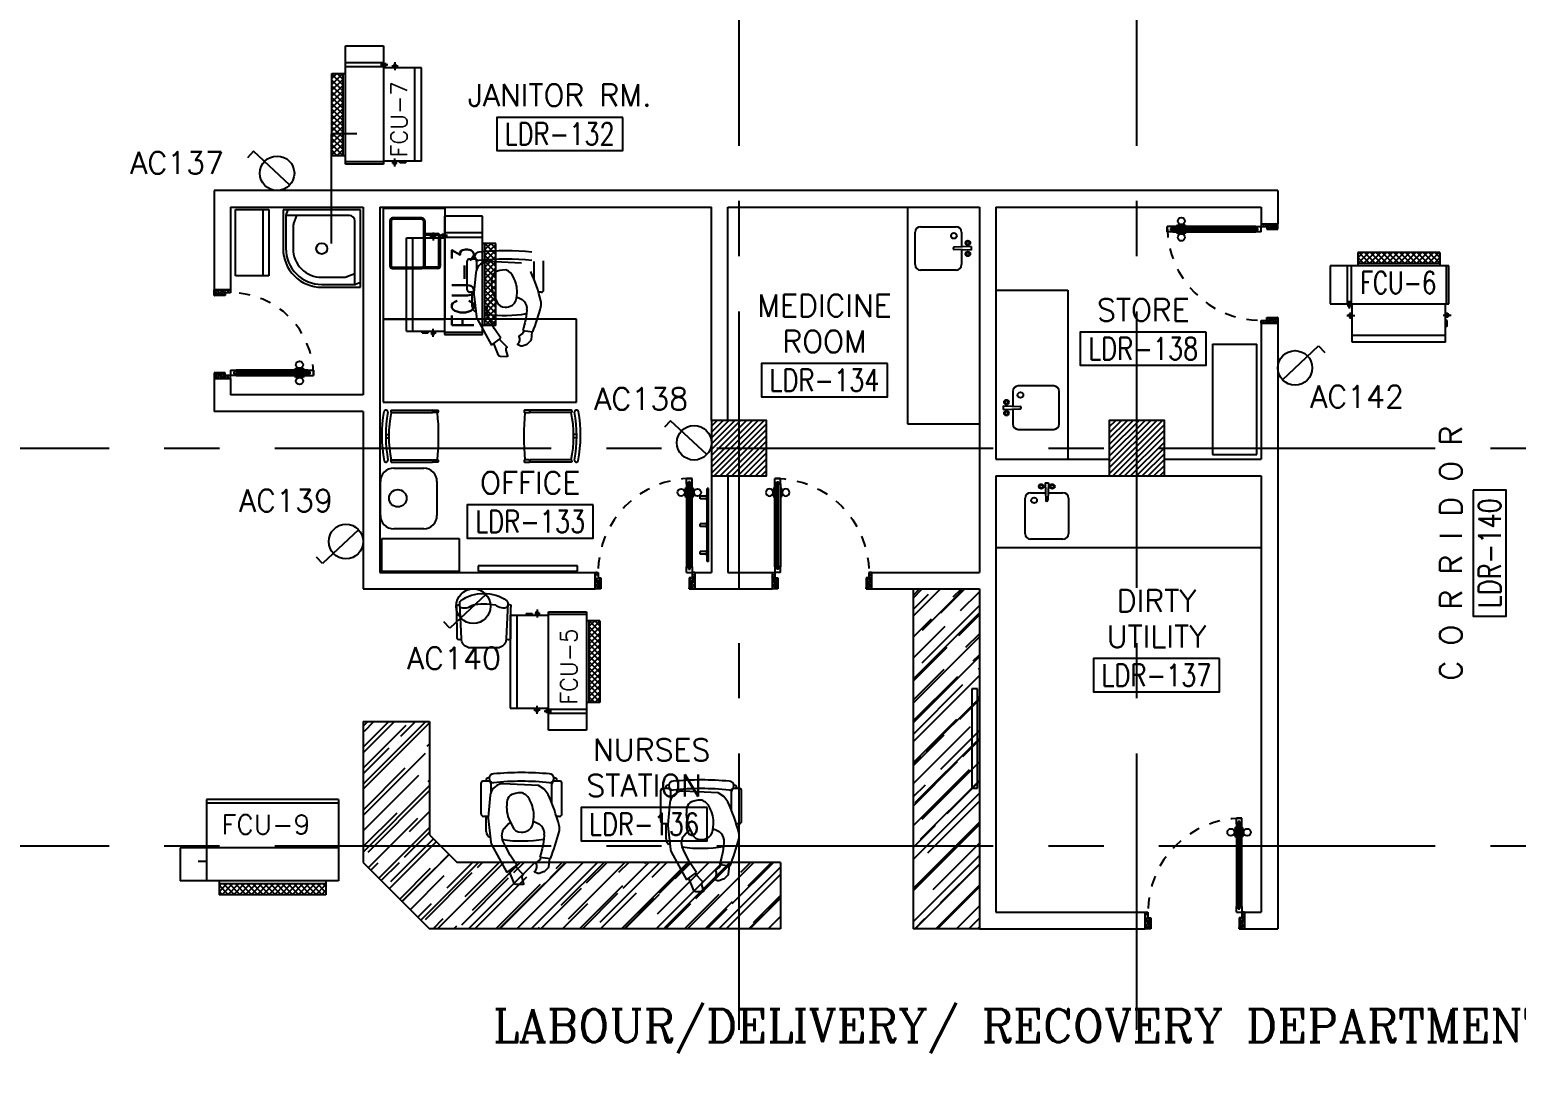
# Model space of a CAD drawing. Extents: x -0.4 to 91.9, y -1.1 to 78.4.
# Drawn here: x 18.13 to 31.58, y 14.54 to 23.94 of the extents above; entities that cross this region are included whole.
import ezdxf
from ezdxf.enums import TextEntityAlignment as Align

# ---------------------------------------------------------------- set-up
doc = ezdxf.new("R2010")
doc.units = 0
doc.header["$MEASUREMENT"] = 0
doc.linetypes.add('CENTERX2', pattern=[4, 2.5, -0.5, 0.5, -0.5])
doc.linetypes.add('HIDDEN', pattern=[0.375, 0.25, -0.125])
doc.layers.get('0').update_dxf_attribs({"color": 11, "linetype": 'CONTINUOUS'})
for name, color, linetype in [('AXES', 11, 'CENTERX2'), ('COL', 11, 'CONTINUOUS'), ('COUNTER', 11, 'CONTINUOUS'), ('DOOR', 11, 'CONTINUOUS'), ('E-SOCKETS', 4, 'CONTINUOUS'), ('FCU', 7, 'CONTINUOUS'), ('FIX', 11, 'CONTINUOUS'), ('HAT', 11, 'CONTINUOUS'), ('ME-FIX', 11, 'CONTINUOUS'), ('NON-MEDICAL', 11, 'CONTINUOUS'), ('RM-BOX', 11, 'CONTINUOUS'), ('RM-NAME', 11, 'CONTINUOUS'), ('RM-NO', 11, 'CONTINUOUS'), ('TEXTN', 2, 'CONTINUOUS'), ('WALL', 11, 'CONTINUOUS')]:
    doc.layers.add(name, color=color, linetype=linetype)
doc.styles.add('ROMANC', font='romanc', dxfattribs={"height": 0.1})
doc.styles.add('ROMANS', font='ROMANS.shx', dxfattribs={"width": 0.6})

# ---------------------------------------------------------------- blocks, each defined once
blk = doc.blocks.new('RM1')
at = {"layer": 'RM-BOX'}
blk.add_lwpolyline([(570, -200), (-570, -200), (-570, -500), (570, -500)], close=True, dxfattribs=at)
at = {"layer": 'RM-NAME', "style": 'ROMANS'}
for tag, p in [('ROOMNAME1', (0, 324)), ('ROOMNAME2', (0, 0))]:
    blk.add_attdef(tag, text='', height=200, dxfattribs=at).set_placement(p, align=Align.MIDDLE)
at = {"layer": 'RM-NO', "style": 'ROMANS', "width": 0.8}
blk.add_attdef('ROOMNO', text='', height=200, dxfattribs=at).set_placement((0, -350), align=Align.MIDDLE)
blk = doc.blocks.new('*X78')
at = {"color": 0}
for p, q in [((42139, 132667), (42622, 133150)), ((42139, 132720), (42569, 133150)), ((42139, 132773), (42516, 133150)), ((42139, 132826), (42463, 133150)), ((42139, 132879), (42410, 133150)), ((42139, 132932), (42357, 133150)), ((42139, 132985), (42304, 133150)), ((42139, 133038), (42251, 133150)), ((42139, 133091), (42198, 133150)), ((42139, 133144), (42145, 133150)), ((42175, 132650), (42639, 133114)), ((42228, 132650), (42639, 133061)), ((42281, 132650), (42639, 133007)), ((42335, 132650), (42639, 132954)), ((42388, 132650), (42639, 132901)), ((42441, 132650), (42639, 132848)), ((42494, 132650), (42639, 132795)), ((42547, 132650), (42639, 132742)), ((42600, 132650), (42639, 132689))]:
    blk.add_line(p, q, dxfattribs=at)
blk = doc.blocks.new('*X77')
at = {"color": 0}
for p, q in [((38539, 132673), (39016, 133150)), ((38539, 132726), (38963, 133150)), ((38539, 132779), (38910, 133150)), ((38539, 132832), (38857, 133150)), ((38539, 132885), (38804, 133150)), ((38539, 132938), (38751, 133150)), ((38539, 132991), (38698, 133150)), ((38539, 133044), (38645, 133150)), ((38539, 133097), (38592, 133150)), ((38569, 132650), (39039, 133120)), ((38622, 132650), (39039, 133067)), ((38675, 132650), (39039, 133014)), ((38728, 132650), (39039, 132961)), ((38781, 132650), (39039, 132908)), ((38834, 132650), (39039, 132855)), ((38887, 132650), (39039, 132802)), ((38940, 132650), (39039, 132749)), ((38993, 132650), (39039, 132696))]:
    blk.add_line(p, q, dxfattribs=at)
blk = doc.blocks.new('COL50')
at = {"layer": 'COL'}
blk.add_lwpolyline([(-250, 250), (-250, -250), (250, -250), (250, 250)], close=True, dxfattribs=at)
blk = doc.blocks.new('DOOR90')
at = {"layer": 'DOOR', "color": 0, "linetype": 'ByBlock'}
for p, q in [((-150, 0), (-150, -25)), ((-150, 0), (0, 0)), ((0, -50), (0, 0)), ((-1000, -25), (-1000, -75)), ((-1000, -75), (-1000, -25)), ((-950, -25), (-1000, -25)), ((-950, -75), (-1000, -75)), ((-970, -42), (-970, -58)), ((-950, -42), (-970, -42)), ((-950, -58), (-970, -58)), ((-950, -25), (-950, -42)), ((-950, -58), (-950, -75)), ((-918, -25), (-918, -18)), ((-828, -18), (-918, -18)), ((-918, -75), (-918, -82)), ((-828, -82), (-918, -82)), ((-905, -18), (-905, -9)), ((-905, -9), (-840, -9)), ((-905, -18), (-840, -18)), ((-905, -82), (-905, -91)), ((-905, -82), (-840, -82)), ((-905, -91), (-840, -91)), ((-840, -18), (-840, -9)), ((-840, -82), (-840, -91)), ((-828, -25), (-828, -18)), ((-828, -75), (-828, -82)), ((-200, -42), (-200, -25)), ((-200, -25), (-150, -25)), ((-180, -42), (-200, -42)), ((-200, -75), (-200, -58)), ((-200, -58), (-180, -58)), ((-150, -75), (-200, -75)), ((-180, -58), (-180, -42)), ((-150, -75), (-150, -25)), ((-150, -25), (-100, -25)), ((-100, -25), (-100, -50)), ((-100, -50), (0, -50)), ((-150, -900), (-150, -875)), ((-150, -875), (-100, -875)), ((0, -900), (-150, -900)), ((-150, -900), (0, -900)), ((-100, -850), (0, -850)), ((-100, -875), (-100, -850)), ((0, -850), (0, -900))]:
    blk.add_line(p, q, dxfattribs=at)
at = {"layer": 'DOOR', "color": 9, "linetype": 'ByBlock'}
for p, q in [((0, -50), (-114, 0)), ((0, -50), (-40, 0)), ((0, -50), (-100, -37)), ((0, -850), (-114, -900)), ((0, -850), (-100, -863)), ((0, -850), (-40, -900))]:
    blk.add_line(p, q, dxfattribs=at)
at = {"layer": 'DOOR', "linetype": 'ByBlock'}
for p, q in [((-200, -25), (-950, -25)), ((-200, -42), (-950, -42)), ((-200, -58), (-950, -58)), ((-950, -75), (-200, -75))]:
    blk.add_line(p, q, dxfattribs=at)
at = {"layer": 'DOOR', "color": 0, "linetype": 'ByBlock'}
for centre in [(-873, 24), (-873, -124)]:
    blk.add_circle(centre, 32.4, dxfattribs=at)
at = {"layer": 'DOOR', "color": 9, "linetype": 'ByBlock'}
for centre, radius, start, end in [((0, -50), 154, 161.1053, 166.2858), ((0, -50), 134, 158.1598, 169.28), ((0, -50), 94.4, 148.0182, 180), ((0, -50), 74.4, 137.7764, 180), ((0, -50), 114, 154.0838, 167.3774), ((0, -50), 54.4, 113.2074, 180), ((0, -50), 34.4, 90, 180), ((0, -50), 14.4, 90, 180), ((0, -850), 154, 193.7142, 198.8947), ((0, -850), 134, 190.72, 201.8402), ((0, -850), 94.4, 180, 211.9818), ((0, -850), 74.4, 180, 222.2236), ((0, -850), 54.4, 180, 246.7926), ((0, -850), 34.4, 180, 270), ((0, -850), 14.4, 180, 270)]:
    blk.add_arc(centre, radius, start, end, dxfattribs=at)
at = {"layer": 'DOOR', "linetype": 'HIDDEN', "ltscale": 0.5}
blk.add_arc((-150, -25), 850, 180, 270, dxfattribs=at)
blk = doc.blocks.new('JAN-001')
for p, q in [((730, -30), (30, -30)), ((30, -30), (30, -730)), ((80, -130), (80, -705)), ((705, -80), (130, -80)), ((610, -80), (635, -152)), ((688, -30), (704, -76)), ((705, -380), (705, -84)), ((730, -380), (730, -30)), ((640, -380), (640, -184)), ((80, -610), (152, -635)), ((184, -640), (380, -640)), ((30, -688), (76, -704)), ((30, -730), (380, -730)), ((84, -705), (380, -705))]:
    blk.add_line(p, q)
blk.add_circle((380, -380), 50)
for centre, radius, start, end in [((130, -130), 50, 90, 180), ((680, -84), 25, 0, 19.0039), ((540, -184), 100, 0, 19.0039), ((380, -380), 350, 270, 0), ((380, -380), 325, 270, 0), ((380, -380), 260, 270, 0), ((184, -540), 100, 250.9961, 270), ((84, -680), 25, 250.9961, 270)]:
    blk.add_arc(centre, radius, start, end)
blk = doc.blocks.new('DOOR80')
at = {"layer": 'DOOR', "color": 0, "linetype": 'ByBlock'}
for p, q in [((-80, 818), (-87, 818)), ((-87, 728), (-87, 818)), ((-30, 900), (-80, 900)), ((-80, 900), (-30, 900)), ((-80, 850), (-80, 900)), ((-63, 850), (-80, 850)), ((-47, 870), (-63, 870)), ((-63, 850), (-63, 870)), ((-47, 850), (-47, 870)), ((-30, 850), (-47, 850)), ((-30, 850), (-30, 900)), ((-30, 818), (-22, 818)), ((-22, 728), (-22, 818)), ((-87, 805), (-96, 805)), ((-96, 805), (-96, 740)), ((-87, 740), (-96, 740)), ((-87, 805), (-87, 740)), ((-80, 728), (-87, 728)), ((-30, 728), (-22, 728)), ((-22, 805), (-13, 805)), ((-22, 805), (-22, 740)), ((-22, 740), (-13, 740)), ((-13, 805), (-13, 740)), ((-805, 0), (-805, 150)), ((-805, 150), (-780, 150)), ((-805, 150), (-805, 0)), ((-780, 150), (-780, 100)), ((-80, 200), (-63, 200)), ((-80, 150), (-80, 200)), ((-80, 150), (-30, 150)), ((-63, 200), (-63, 180)), ((-63, 180), (-47, 180)), ((-47, 200), (-30, 200)), ((-47, 180), (-47, 200)), ((-30, 200), (-30, 150)), ((-5, 150), (-30, 150)), ((-30, 150), (-30, 100)), ((-5, 150), (-5, 0)), ((-755, 0), (-805, 0)), ((-780, 100), (-755, 100)), ((-755, 100), (-755, 0)), ((-55, 100), (-55, 0)), ((-30, 100), (-55, 100)), ((-55, 0), (-5, 0))]:
    blk.add_line(p, q, dxfattribs=at)
at = {"layer": 'DOOR', "linetype": 'ByBlock'}
for p, q in [((-80, 850), (-80, 200)), ((-63, 200), (-63, 850)), ((-47, 200), (-47, 850)), ((-30, 200), (-30, 850)), ((-5, 0), (-5, 150))]:
    blk.add_line(p, q, dxfattribs=at)
at = {"layer": 'DOOR', "color": 9, "linetype": 'ByBlock'}
for p, q in [((-755, 0), (-805, 114)), ((-755, 0), (-805, 40)), ((-755, 0), (-768, 100)), ((-55, 0), (-5, 114)), ((-55, 0), (-41, 100)), ((-55, 0), (-5, 40))]:
    blk.add_line(p, q, dxfattribs=at)
at = {"layer": 'DOOR', "color": 0, "linetype": 'ByBlock'}
for centre in [(-128, 773), (19, 773)]:
    blk.add_circle(centre, 32.4, dxfattribs=at)
at = {"layer": 'DOOR', "linetype": 'HIDDEN', "ltscale": 0.5}
blk.add_arc((-30, 150), 750, 90, 180, dxfattribs=at)
at = {"layer": 'DOOR', "color": 9, "linetype": 'ByBlock'}
for centre, radius, start, end in [((-755, 0), 154, 103.7142, 108.8947), ((-55, 0), 154, 71.1053, 76.2858), ((-755, 0), 134, 100.72, 111.8402), ((-755, 0), 94.4, 90, 121.9818), ((-755, 0), 74.4, 90, 132.2236), ((-755, 0), 54.4, 90, 156.7926), ((-755, 0), 34.4, 90, 180), ((-755, 0), 14.4, 90, 180), ((-55, 0), 94.4, 58.0182, 90), ((-55, 0), 74.4, 47.7764, 90), ((-55, 0), 54.4, 23.2074, 90), ((-55, 0), 34.4, 0, 90), ((-55, 0), 14.4, 0, 90), ((-55, 0), 134, 68.1598, 79.28), ((-55, 0), 114, 64.0838, 77.3774)]:
    blk.add_arc(centre, radius, start, end, dxfattribs=at)
blk = doc.blocks.new('*X190')
at = {"color": 0}
for p, q in [((16890, -2467), (16943, -2414)), ((16890, -2520), (16990, -2420)), ((16990, -2512), (16892, -2414)), ((16990, -2459), (16945, -2414)), ((16990, -2565), (16890, -2465)), ((16890, -2573), (16990, -2473)), ((16990, -2619), (16890, -2519)), ((16890, -2626), (16990, -2526)), ((16990, -2672), (16890, -2572)), ((16890, -2679), (16990, -2579)), ((16990, -2725), (16890, -2625)), ((16890, -2732), (16990, -2632)), ((16990, -2778), (16890, -2678)), ((16890, -2785), (16990, -2685)), ((16990, -2831), (16890, -2731)), ((16890, -2838), (16990, -2738)), ((16990, -2884), (16890, -2784)), ((16890, -2891), (16990, -2791)), ((16990, -2937), (16890, -2837)), ((16890, -2944), (16990, -2844)), ((16990, -2990), (16890, -2890)), ((16890, -2997), (16990, -2897)), ((16990, -3043), (16890, -2943)), ((16890, -3050), (16990, -2950)), ((16990, -3096), (16890, -2996)), ((16890, -3103), (16990, -3003)), ((16990, -3149), (16890, -3049)), ((16892, -3155), (16990, -3056)), ((16944, -3155), (16890, -3102)), ((16945, -3155), (16990, -3109))]:
    blk.add_line(p, q, dxfattribs=at)
blk = doc.blocks.new('WHE06')
at = {"color": 2}
for p, q in [((689, 621), (346, 621)), ((346, 621), (346, 469)), ((689, 469), (689, 621)), ((60, -422), (60, 422)), ((212, 437), (269, 437)), ((232, 452), (232, 422)), ((232, 452), (252, 452)), ((242, 472), (242, 399)), ((252, 452), (252, 422)), ((305, 448), (373, 448)), ((321, 458), (321, 438)), ((321, 458), (346, 458)), ((321, 438), (346, 438)), ((346, 430), (689, 430)), ((811, 371), (689, 371)), ((711, -371), (711, 371)), ((811, -371), (811, 371)), ((242, -472), (242, -399)), ((811, -371), (689, -371)), ((142, -437), (142, -422)), ((142, -437), (197, -437)), ((197, -437), (197, -422)), ((221, -437), (269, -437)), ((232, -452), (232, -422)), ((232, -452), (252, -452)), ((252, -452), (252, -422)), ((346, -430), (689, -430))]:
    blk.add_line(p, q, dxfattribs=at)
at = {"color": 6}
for p, q in [((0, -422), (0, 422)), ((0, 422), (346, 422)), ((346, 469), (346, -451)), ((689, 469), (346, 469)), ((689, -451), (689, 469)), ((0, -422), (346, -422)), ((346, -451), (689, -451))]:
    blk.add_line(p, q, dxfattribs=at)
at = {"color": 2}
blk.add_blockref('*X190', (-16179, 2784), dxfattribs=at)
blk = doc.blocks.new('*X209')
at = {"color": 0}
for p, q in [((-750, 2538), (-672, 2616)), ((-750, 2591), (-725, 2616)), ((-660, 2516), (-750, 2606)), ((-719, 2516), (-619, 2616)), ((-607, 2516), (-707, 2616)), ((-666, 2516), (-566, 2616)), ((-554, 2516), (-654, 2616)), ((-613, 2516), (-513, 2616)), ((-501, 2516), (-601, 2616)), ((-560, 2516), (-460, 2616)), ((-448, 2516), (-548, 2616)), ((-507, 2516), (-407, 2616)), ((-394, 2516), (-494, 2616)), ((-454, 2516), (-354, 2616)), ((-341, 2516), (-441, 2616)), ((-401, 2516), (-301, 2616)), ((-288, 2516), (-388, 2616)), ((-348, 2516), (-248, 2616)), ((-235, 2516), (-335, 2616)), ((-295, 2516), (-195, 2616)), ((-182, 2516), (-282, 2616)), ((-242, 2516), (-142, 2616)), ((-129, 2516), (-229, 2616)), ((-189, 2516), (-89, 2616)), ((-76, 2516), (-176, 2616)), ((-136, 2516), (-36, 2616)), ((-23, 2516), (-123, 2616)), ((-83, 2516), (17, 2616)), ((30, 2516), (-70, 2616)), ((-30, 2516), (70, 2616)), ((83, 2516), (-17, 2616)), ((23, 2516), (123, 2616)), ((136, 2516), (36, 2616)), ((76, 2516), (176, 2616)), ((189, 2516), (89, 2616)), ((129, 2516), (215, 2601)), ((215, 2543), (142, 2616)), ((215, 2596), (195, 2616)), ((-713, 2516), (-750, 2553)), ((182, 2516), (215, 2548))]:
    blk.add_line(p, q, dxfattribs=at)

msp = doc.modelspace()

# ---------------------------------------------------------------- hatches: boundary and pattern name
at = {"layer": 'COUNTER', "linetype": 'ByBlock'}
h = msp.add_hatch(dxfattribs=at)
h.set_pattern_fill('AR-RROOF', color=11, scale=0.2, angle=45, style=0)
h.set_pattern_definition([(45, (-14.23922, -112.74973), (0.16970563, 0.45254834), [3, -0.4, 1, -0.2]), (45, (-14.12184, -112.49093), (-0.32951176, 0.04666905), [0.6, -0.066, 1.2, -0.15]), (45, (-14.28872, -112.55882), (0.64063874, 0.83014336), [1.6, -0.28, 0.8, -0.2])])
h.paths.add_polyline_path([(21.15, 16.4), (21.75, 15.8), (24.925, 15.8), (24.925, 16.4), (21.9985, 16.4), (21.75, 16.6485), (21.75, 17.675), (21.15, 17.675)])
h.paths.add_polyline_path([(26.725, 18.875), (26.125, 18.875), (26.125, 15.8), (26.725, 15.8)])

# ---------------------------------------------------------------- linework, layer by layer
at = {"layer": 'AXES'}
for p, q in [((24.55, -1.1143), (24.55, 77.6984)), ((28.15, -1.1143), (28.15, 77.6984)), ((0.35, 20.15), (68.39, 20.15)), ((0.35, 16.55), (68.39, 16.55))]:
    msp.add_line(p, q, dxfattribs=at)
at = {"layer": 'COUNTER', "linetype": 'ByBlock'}
for p, q in [((26.125, 18.875), (26.125, 15.8)), ((21.15, 17.675), (21.15, 16.4)), ((21.15, 17.675), (21.75, 17.675)), ((21.75, 17.675), (21.75, 16.6485)), ((21.75, 16.6485), (21.9985, 16.4)), ((21.15, 16.4), (21.75, 15.8)), ((24.925, 16.4), (21.9985, 16.4)), ((24.925, 16.4), (24.925, 15.8)), ((24.925, 15.8), (21.75, 15.8)), ((26.725, 15.8), (26.125, 15.8))]:
    msp.add_line(p, q, dxfattribs=at)
at = {"layer": 'E-SOCKETS'}
for p, q in [((20.157, 22.835), (20.1026, 22.7765)), ((20.4849, 22.5298), (20.157, 22.835)), ((29.4669, 20.7687), (29.7947, 21.0738)), ((29.7947, 21.0738), (29.8492, 21.0153)), ((23.9303, 20.3965), (23.8758, 20.338)), ((24.2581, 20.0914), (23.9303, 20.3965)), ((21.1081, 19.4103), (20.7803, 19.1051)), ((20.7803, 19.1051), (20.7258, 19.1636)), ((22.2605, 18.8252), (21.9326, 18.52)), ((21.9326, 18.52), (21.8781, 18.5786))]:
    msp.add_line(p, q, dxfattribs=at)
for centre in [(20.3705, 22.6363), (29.5812, 20.8751), (24.1437, 20.1978), (20.9937, 19.3038), (22.1461, 18.7187)]:
    msp.add_circle(centre, 0.1562, dxfattribs=at)
at = {"layer": 'FCU', "color": 7}
for p, q in [((20.9247, 16.9698), (19.7307, 16.9698)), ((19.7307, 16.9698), (19.7307, 16.2328)), ((20.9247, 16.9698), (20.9247, 16.2328)), ((20.9247, 16.9378), (19.7307, 16.9378)), ((19.4928, 16.5328), (19.4928, 16.2328)), ((19.7307, 16.5328), (19.4928, 16.5328)), ((20.9247, 16.5328), (19.7307, 16.5328)), ((19.7307, 16.4077), (19.6574, 16.4077)), ((19.7307, 16.2328), (19.4928, 16.2328)), ((20.9247, 16.2328), (19.7307, 16.2328)), ((19.8452, 16.2328), (19.8452, 16.1078)), ((20.8102, 16.2078), (19.8452, 16.2078)), ((20.8102, 16.2328), (20.8102, 16.1078)), ((20.8102, 16.1078), (19.8452, 16.1078))]:
    msp.add_line(p, q, dxfattribs=at)
at = {"layer": 'FCU', "color": 6}
for p, q in [((20.9247, 16.9698), (19.7307, 16.9698)), ((19.7307, 16.9698), (19.7307, 16.2328)), ((20.9247, 16.9698), (20.9247, 16.2328)), ((20.9247, 16.5328), (19.7307, 16.5328)), ((20.9247, 16.2328), (19.7307, 16.2328))]:
    msp.add_line(p, q, dxfattribs=at)
at = {"layer": 'FCU', "color": 3}
for p, q in [((20.9247, 16.9378), (19.7307, 16.9378)), ((19.4928, 16.5328), (19.4928, 16.2328)), ((19.7307, 16.5328), (19.4928, 16.5328)), ((19.7307, 16.4077), (19.6574, 16.4077)), ((19.7307, 16.2328), (19.4928, 16.2328)), ((19.8452, 16.2328), (19.8452, 16.1078)), ((20.8102, 16.2078), (19.8452, 16.2078)), ((20.8102, 16.2328), (20.8102, 16.1078)), ((20.8102, 16.1078), (19.8452, 16.1078))]:
    msp.add_line(p, q, dxfattribs=at)
at = {"layer": 'ME-FIX'}
for p, q in [((26.075, 22.33), (26.075, 20.3702)), ((26.143, 21.81), (26.143, 22.1029)), ((26.1929, 22.1528), (26.514, 22.1528)), ((26.5639, 22.1029), (26.5639, 21.9664)), ((26.652, 21.9725), (26.4968, 21.9664)), ((26.652, 21.9404), (26.4968, 21.9465)), ((26.5639, 21.9465), (26.5639, 21.81)), ((26.652, 21.9725), (26.652, 21.9404)), ((26.514, 21.7601), (26.1929, 21.7601)), ((26.875, 21.5773), (27.525, 21.5773)), ((27.525, 21.5773), (27.525, 20.05)), ((27.0269, 20.6616), (27.0269, 20.5251)), ((27.3979, 20.7115), (27.0768, 20.7115)), ((27.4478, 20.3687), (27.4478, 20.6616)), ((26.9387, 20.5312), (27.094, 20.5251)), ((26.9387, 20.5312), (26.9387, 20.4991)), ((26.9387, 20.4991), (27.094, 20.5052)), ((27.0269, 20.5052), (27.0269, 20.3687)), ((26.075, 20.3702), (26.725, 20.3702)), ((27.0768, 20.3188), (27.3979, 20.3188))]:
    msp.add_line(p, q, dxfattribs=at)
for centre, radius in [((26.4944, 22.0709), 0.0255), ((26.621, 22.0062), 0.0217), ((26.621, 21.9067), 0.0217), ((26.621, 22.0062), 0.014), ((26.621, 21.9067), 0.014), ((26.9698, 20.5649), 0.0217), ((27.0964, 20.6296), 0.0255), ((26.9698, 20.4654), 0.0217), ((26.9698, 20.5649), 0.014), ((26.9698, 20.4654), 0.014)]:
    msp.add_circle(centre, radius, dxfattribs=at)
for centre, radius, start, end in [((26.1929, 22.1029), 0.0499, 90, 180), ((26.514, 22.1029), 0.0499, 0, 90), ((26.4968, 21.9565), 0.00997, 90, 270), ((26.1929, 21.81), 0.0499, 180, 270), ((26.514, 21.81), 0.0499, 270, 0), ((27.0768, 20.6616), 0.0499, 90, 180), ((27.3979, 20.6616), 0.0499, 0, 90), ((27.094, 20.5152), 0.00997, 270, 90), ((27.0768, 20.3687), 0.0499, 180, 270), ((27.3979, 20.3687), 0.0499, 270, 0)]:
    msp.add_arc(centre, radius, start, end, dxfattribs=at)
at = {"layer": 'NON-MEDICAL'}
for p, q in [((19.9947, 22.308), (20.2947, 22.308)), ((19.9947, 21.708), (19.9947, 22.308)), ((20.2402, 22.308), (20.2402, 21.708)), ((20.2947, 22.308), (20.2947, 21.708)), ((21.8915, 22.3164), (21.329, 22.3164)), ((21.329, 22.3164), (21.329, 21.3164)), ((21.3903, 22.2073), (21.3903, 21.7998)), ((21.3903, 22.2073), (21.3903, 21.7998)), ((21.4028, 22.2073), (21.4028, 21.7998)), ((21.4028, 22.2073), (21.4028, 21.7998)), ((21.6815, 22.2323), (21.4153, 22.2323)), ((21.6815, 22.2323), (21.4153, 22.2323)), ((21.6815, 22.2198), (21.4153, 22.2198)), ((21.6815, 22.2198), (21.4153, 22.2198)), ((21.694, 22.2073), (21.694, 21.7998)), ((21.694, 22.2073), (21.694, 21.7998)), ((21.7065, 22.2073), (21.7065, 21.7998)), ((21.7065, 22.2073), (21.7065, 21.7998)), ((21.8915, 21.3164), (21.8915, 22.3164)), ((21.7065, 22.0911), (21.8228, 22.0911)), ((21.7065, 22.0911), (21.8228, 22.0911)), ((21.7065, 22.0786), (21.8228, 22.0786)), ((21.7065, 22.0786), (21.8228, 22.0786)), ((21.8353, 21.7998), (21.8353, 22.0661)), ((21.8353, 21.7998), (21.8353, 22.0661)), ((21.8478, 21.7998), (21.8478, 22.0661)), ((21.8478, 21.7998), (21.8478, 22.0661)), ((22.0914, 21.5813), (22.0914, 21.8454)), ((22.1552, 21.8599), (22.1059, 21.8599)), ((22.1339, 21.8599), (22.1339, 21.8676)), ((22.1593, 21.8894), (22.1557, 21.8894)), ((22.1764, 21.7671), (22.1764, 21.8387)), ((22.5814, 21.823), (22.2794, 21.8394)), ((22.697, 21.6711), (22.697, 21.8387)), ((22.782, 21.5813), (22.782, 21.8454)), ((20.2947, 21.708), (19.9947, 21.708)), ((21.4153, 21.7873), (21.6815, 21.7873)), ((21.4153, 21.7873), (21.6815, 21.7873)), ((21.4153, 21.7748), (21.6815, 21.7748)), ((21.4153, 21.7748), (21.6815, 21.7748)), ((21.8228, 21.7748), (21.6815, 21.7748)), ((21.8228, 21.7748), (21.6815, 21.7748)), ((21.8228, 21.7873), (21.7032, 21.7873)), ((21.8228, 21.7873), (21.7032, 21.7873)), ((22.1697, 21.7399), (22.1505, 21.5531)), ((22.1712, 21.7518), (22.1697, 21.7399)), ((22.1512, 21.56), (22.1126, 21.56)), ((22.1359, 21.4297), (22.1359, 21.56)), ((22.1506, 21.5416), (22.174, 21.3386)), ((22.7607, 21.56), (22.7358, 21.56)), ((22.2684, 21.3917), (22.2735, 21.429)), ((22.2871, 21.4578), (22.3252, 21.4992)), ((22.3252, 21.4992), (22.3429, 21.505)), ((22.5369, 21.5181), (22.5688, 21.5038)), ((22.5688, 21.5038), (22.5895, 21.4931)), ((22.5895, 21.4931), (22.6064, 21.477)), ((22.6314, 21.3998), (22.6275, 21.3661)), ((22.6317, 21.4023), (22.6314, 21.3998)), ((23.079, 21.3164), (21.329, 21.3164)), ((21.329, 21.3164), (21.8915, 21.3164)), ((21.329, 21.3164), (21.329, 20.5664)), ((21.329, 21.3164), (21.329, 20.5664)), ((22.1802, 21.319), (22.3111, 21.0814)), ((22.2963, 21.3106), (22.2727, 21.3626)), ((22.3386, 21.2278), (22.2963, 21.3106)), ((22.613, 21.2833), (22.6016, 21.2388)), ((22.6207, 21.3224), (22.613, 21.2833)), ((22.6275, 21.3661), (22.6207, 21.3224)), ((23.079, 20.5664), (23.079, 21.3164)), ((22.3111, 21.0814), (22.3954, 21.1428)), ((22.3954, 21.1428), (22.3386, 21.2278)), ((22.6016, 21.2388), (22.5947, 21.2125)), ((22.5947, 21.2125), (22.6841, 21.2006)), ((28.835, 21.091), (28.835, 20.091)), ((28.835, 21.091), (29.235, 21.091)), ((29.235, 20.091), (29.235, 21.091)), ((21.329, 20.5664), (23.079, 20.5664)), ((21.3983, 20.4887), (21.4015, 20.492)), ((21.3983, 20.4887), (21.3983, 20.4752)), ((21.3983, 20.4752), (21.4015, 20.472)), ((21.4015, 20.492), (21.775, 20.492)), ((21.4015, 20.472), (21.775, 20.472)), ((21.7783, 20.4887), (21.775, 20.492)), ((21.775, 20.472), (21.7783, 20.4752)), ((21.7783, 20.4887), (21.7783, 20.4752)), ((22.6561, 20.4887), (22.6593, 20.492)), ((22.6561, 20.4887), (22.6561, 20.4752)), ((22.6593, 20.472), (22.6561, 20.4752)), ((23.0328, 20.492), (22.6593, 20.492)), ((23.0328, 20.472), (22.6593, 20.472)), ((23.0361, 20.4887), (23.0328, 20.492)), ((23.0361, 20.4752), (23.0328, 20.472)), ((23.0361, 20.4887), (23.0361, 20.4752)), ((21.353, 20.2727), (21.3811, 20.2727)), ((21.353, 20.2422), (21.3811, 20.2422)), ((23.0813, 20.2727), (23.0532, 20.2727)), ((23.0813, 20.2422), (23.0532, 20.2422)), ((21.3983, 20.0387), (21.4015, 20.042)), ((21.4015, 20.042), (21.775, 20.042)), ((21.7783, 20.0387), (21.775, 20.042)), ((22.6561, 20.0387), (22.6593, 20.042)), ((23.0328, 20.042), (22.6593, 20.042)), ((23.0361, 20.0387), (23.0328, 20.042)), ((28.835, 20.091), (29.235, 20.091)), ((21.3983, 20.0387), (21.3983, 20.0252)), ((21.3983, 20.0252), (21.4015, 20.022)), ((21.4015, 20.022), (21.775, 20.022)), ((21.4255, 19.9676), (21.6971, 19.9676)), ((21.775, 20.022), (21.7783, 20.0252)), ((21.7783, 20.0387), (21.7783, 20.0252)), ((22.6561, 20.0387), (22.6561, 20.0252)), ((22.6593, 20.022), (22.6561, 20.0252)), ((23.0328, 20.022), (22.6593, 20.022)), ((23.0361, 20.0252), (23.0328, 20.022)), ((23.0361, 20.0387), (23.0361, 20.0252)), ((21.3053, 19.5393), (21.3053, 19.8473)), ((21.8174, 19.8473), (21.8174, 19.5393)), ((24.2627, 19.1221), (24.2627, 19.7825)), ((24.2754, 19.7825), (24.2627, 19.7825)), ((24.2754, 19.1221), (24.2754, 19.7825)), ((27.3188, 19.8339), (27.3508, 19.8339)), ((27.3188, 19.8339), (27.3248, 19.6787)), ((27.3508, 19.8339), (27.3448, 19.6787)), ((24.2577, 19.715), (24.1992, 19.715)), ((24.1992, 19.6896), (24.1992, 19.715)), ((24.2577, 19.6896), (24.1992, 19.6896)), ((24.2577, 19.6773), (24.2577, 19.7273)), ((24.2627, 19.7273), (24.2577, 19.7273)), ((24.2627, 19.6773), (24.2577, 19.6773)), ((27.1385, 19.3748), (27.1385, 19.6959)), ((27.1883, 19.7457), (27.3248, 19.7457)), ((27.3448, 19.7457), (27.4812, 19.7457)), ((27.5311, 19.6959), (27.5311, 19.3748)), ((21.6971, 19.419), (21.4255, 19.419)), ((24.2577, 19.465), (24.1992, 19.465)), ((24.1992, 19.4396), (24.1992, 19.465)), ((24.2577, 19.4396), (24.1992, 19.4396)), ((24.2577, 19.4273), (24.2577, 19.4773)), ((24.2627, 19.4773), (24.2577, 19.4773)), ((24.2627, 19.4273), (24.2577, 19.4273)), ((21.3184, 19.3316), (22.0184, 19.3316)), ((21.3184, 19.0316), (21.3184, 19.3316)), ((22.0184, 19.3316), (22.0184, 19.0316)), ((26.875, 19.25), (29.275, 19.25)), ((27.4812, 19.3249), (27.1883, 19.3249)), ((24.2577, 19.215), (24.1992, 19.215)), ((24.1992, 19.1896), (24.1992, 19.215)), ((24.2577, 19.1896), (24.1992, 19.1896)), ((24.2577, 19.1773), (24.2577, 19.2273)), ((24.2627, 19.2273), (24.2577, 19.2273)), ((24.2627, 19.1773), (24.2577, 19.1773)), ((24.2754, 19.1221), (24.2627, 19.1221)), ((22.0184, 19.0316), (21.3184, 19.0316)), ((23.0887, 19.0855), (22.1887, 19.0855)), ((22.1887, 19.0855), (22.1887, 19.0355)), ((22.1887, 19.0355), (23.0887, 19.0355)), ((23.0887, 19.0355), (23.0887, 19.0855)), ((26.6578, 17.9723), (26.6578, 17.0723)), ((26.7078, 17.9723), (26.6578, 17.9723)), ((26.7078, 17.0723), (26.7078, 17.9723)), ((21.15, 17.675), (21.15, 16.4)), ((21.15, 17.675), (21.75, 17.675)), ((21.75, 17.675), (21.75, 16.6485)), ((22.2165, 16.8394), (22.2165, 17.1191)), ((22.2841, 17.1344), (22.2318, 17.1344)), ((22.2615, 17.1344), (22.2615, 17.1427)), ((22.2884, 17.1657), (22.2846, 17.1657)), ((22.3065, 17.0362), (22.3065, 17.112)), ((22.7354, 17.0954), (22.4156, 17.1128)), ((22.7857, 17.0638), (22.7354, 17.0954)), ((22.8577, 16.9346), (22.8577, 17.112)), ((22.8796, 17.1657), (22.8758, 17.1657)), ((22.9324, 17.1344), (22.8801, 17.1344)), ((22.9027, 17.1344), (22.9027, 17.1427)), ((22.9477, 16.8394), (22.9477, 17.1191)), ((23.9143, 17.0993), (23.9105, 17.0993)), ((24.5055, 17.0993), (24.5017, 17.0993)), ((22.2994, 17.0074), (22.2791, 16.8097)), ((22.301, 17.02), (22.2994, 17.0074)), ((22.8239, 17.0151), (22.7857, 17.0638)), ((23.8424, 16.773), (23.8424, 17.0527)), ((23.91, 17.068), (23.8577, 17.068)), ((23.8874, 17.068), (23.8874, 17.0763)), ((23.9269, 16.9536), (23.9253, 16.941)), ((23.9324, 16.9698), (23.9324, 17.0456)), ((24.3613, 17.029), (24.0415, 17.0464)), ((24.4116, 16.9974), (24.3613, 17.029)), ((24.4498, 16.9487), (24.4116, 16.9974)), ((24.4836, 16.8682), (24.4836, 17.0456)), ((24.5583, 17.068), (24.506, 17.068)), ((24.5286, 17.068), (24.5286, 17.0763)), ((24.5736, 16.773), (24.5736, 17.0527)), ((26.6578, 17.0723), (26.7078, 17.0723)), ((22.2798, 16.8169), (22.239, 16.8169)), ((22.2636, 16.6789), (22.2636, 16.8169)), ((22.9252, 16.8169), (22.8988, 16.8169)), ((23.9253, 16.941), (23.905, 16.7433)), ((22.2792, 16.7975), (22.3039, 16.5825)), ((22.4237, 16.7087), (22.464, 16.7525)), ((22.464, 16.7525), (22.4828, 16.7587)), ((22.6882, 16.7726), (22.722, 16.7574)), ((22.722, 16.7574), (22.7439, 16.7461)), ((22.7439, 16.7461), (22.7618, 16.729)), ((23.9057, 16.7505), (23.8649, 16.7505)), ((23.8895, 16.6125), (23.8895, 16.7505)), ((23.9051, 16.7311), (23.9298, 16.5161)), ((24.0496, 16.6423), (24.0899, 16.6861)), ((24.0899, 16.6861), (24.1087, 16.6922)), ((24.3141, 16.7062), (24.3479, 16.691)), ((24.3479, 16.691), (24.3698, 16.6797)), ((24.3698, 16.6797), (24.3877, 16.6626)), ((24.5511, 16.7505), (24.5247, 16.7505)), ((21.75, 16.6485), (21.9985, 16.4)), ((22.3105, 16.5618), (22.4491, 16.3101)), ((22.404, 16.6388), (22.4093, 16.6782)), ((22.4335, 16.5529), (22.4085, 16.6079)), ((22.4782, 16.4652), (22.4335, 16.5529)), ((22.7769, 16.5653), (22.7688, 16.5239)), ((22.7842, 16.6116), (22.7769, 16.5653)), ((22.7882, 16.6473), (22.7842, 16.6116)), ((22.7886, 16.6499), (22.7882, 16.6473)), ((24.0299, 16.5724), (24.0352, 16.6118)), ((24.4101, 16.5452), (24.4028, 16.4989)), ((24.4141, 16.5809), (24.4101, 16.5452)), ((24.4145, 16.5835), (24.4141, 16.5809)), ((22.5384, 16.3751), (22.4782, 16.4652)), ((22.7567, 16.4768), (22.7494, 16.449)), ((22.7494, 16.449), (22.8441, 16.4364)), ((22.7688, 16.5239), (22.7567, 16.4768)), ((23.9364, 16.4954), (24.075, 16.2437)), ((24.0594, 16.4865), (24.0344, 16.5415)), ((24.1041, 16.3988), (24.0594, 16.4865)), ((24.3826, 16.4104), (24.3753, 16.3826)), ((24.3947, 16.4575), (24.3826, 16.4104)), ((24.4028, 16.4989), (24.3947, 16.4575)), ((21.15, 16.4), (21.75, 15.8)), ((24.925, 16.4), (21.9985, 16.4)), ((22.4491, 16.3101), (22.5384, 16.3751)), ((24.075, 16.2437), (24.1643, 16.3087)), ((24.1643, 16.3087), (24.1041, 16.3988)), ((24.3753, 16.3826), (24.47, 16.37)), ((24.925, 16.4), (24.925, 15.8)), ((24.925, 15.8), (21.75, 15.8))]:
    msp.add_line(p, q, dxfattribs=at)
at = {"layer": 'NON-MEDICAL', "extrusion": (0, 0, -1)}
for p, q in [((21.9987, 18.4258), (21.9977, 18.7096)), ((22.0392, 18.426), (22.0235, 18.7407)), ((22.4582, 18.7422), (22.4446, 18.4273)), ((22.4851, 18.4275), (22.4842, 18.7112)), ((22.1003, 18.3451), (22.2422, 18.3456)), ((22.2422, 18.3456), (22.3841, 18.3461))]:
    msp.add_line(p, q, dxfattribs=at)
at = {"layer": 'NON-MEDICAL'}
for points in [[(22.5422, 21.5561, 0.1280623), (22.5091, 21.6971, 0.2157166), (22.4415, 21.7615), (22.4086, 21.7607), (22.3856, 21.7569), (22.3541, 21.7469, 0.2424325), (22.3151, 21.6978, 0.1365134), (22.3275, 21.539), (22.3584, 21.4731, 0.297129), (22.4338, 21.4239, 0.1389863), (22.4937, 21.4395, 0.1051671), (22.5195, 21.4624), (22.5303, 21.4831), (22.5356, 21.5077), (22.5417, 21.556)], [(22.3831, 21.1334), (22.4485, 21.0668, -0.4458327), (22.448, 21.0577), (22.4462, 21.0563, 0.3042703), (22.4399, 21.0368), (22.455, 20.9844, -0.5099825), (22.4489, 20.9766), (22.3906, 20.9787, -0.292523), (22.3743, 20.9899), (22.3302, 21.095)], [(22.6769, 21.2014), (22.6683, 21.1302, -0.1665035), (22.6638, 21.1209), (22.6319, 21.0887, -0.116666), (22.6257, 21.0848), (22.5878, 21.072, -0.1815827), (22.5766, 21.0724), (22.5508, 21.0831, -0.5662747), (22.5495, 21.0921, 0.3727106), (22.561, 21.1596, -0.4583706), (22.5635, 21.1672, 0.2106222), (22.6052, 21.2111)], [(22.6938, 16.8127, 0.1280623), (22.6587, 16.9621, 0.2157166), (22.5872, 17.0303), (22.5523, 17.0294), (22.528, 17.0253), (22.4947, 17.0148, 0.2424325), (22.4533, 16.9628, 0.1365134), (22.4664, 16.7947), (22.4992, 16.7249, 0.297129), (22.579, 16.6728, 0.1389863), (22.6425, 16.6893, 0.1051671), (22.6698, 16.7136), (22.6812, 16.7355), (22.6868, 16.7615), (22.6933, 16.8127)], [(24.3197, 16.7463, 0.1280623), (24.2847, 16.8957, 0.2157166), (24.2132, 16.9639), (24.1782, 16.963), (24.1539, 16.9589), (24.1206, 16.9484, 0.2424325), (24.0792, 16.8964, 0.1365134), (24.0924, 16.7283), (24.1251, 16.6585, 0.297129), (24.2049, 16.6064, 0.1389863), (24.2684, 16.6229, 0.1051671), (24.2957, 16.6472), (24.3071, 16.6691), (24.3127, 16.6951), (24.3192, 16.7463)], [(22.8364, 16.4372), (22.8273, 16.3618, -0.1665035), (22.8225, 16.352), (22.7888, 16.3179, -0.116666), (22.7822, 16.3138), (22.7421, 16.3003, -0.1815827), (22.7303, 16.3007), (22.703, 16.312, -0.5662747), (22.7016, 16.3215, 0.3727106), (22.7138, 16.3929, -0.4583706), (22.7164, 16.401, 0.2106222), (22.7606, 16.4475)], [(22.5254, 16.3652), (22.5946, 16.2947, -0.4458327), (22.594, 16.2851), (22.5921, 16.2836, 0.3042703), (22.5855, 16.2629), (22.6015, 16.2075, -0.5099825), (22.595, 16.1992), (22.5333, 16.2014, -0.292523), (22.516, 16.2133), (22.4694, 16.3246)], [(24.1513, 16.2988), (24.2205, 16.2283, -0.4458327), (24.2199, 16.2187), (24.218, 16.2172, 0.3042703), (24.2114, 16.1965), (24.2274, 16.1411, -0.5099825), (24.2209, 16.1328), (24.1592, 16.135, -0.292523), (24.142, 16.1469), (24.0953, 16.2582)], [(24.4623, 16.3708), (24.4532, 16.2954, -0.1665035), (24.4485, 16.2856), (24.4147, 16.2515, -0.116666), (24.4081, 16.2474), (24.368, 16.2339, -0.1815827), (24.3562, 16.2343), (24.3289, 16.2456, -0.5662747), (24.3275, 16.2551, 0.3727106), (24.3397, 16.3265, -0.4583706), (24.3423, 16.3346, 0.2106222), (24.3865, 16.3811)]]:
    msp.add_lwpolyline(points, format="xyb", dxfattribs=at)
for points in [[(21.7815, 20.492), (21.825, 20.492), (21.8283, 20.4887), (21.8283, 20.4752), (21.825, 20.472), (21.7815, 20.472), (21.7783, 20.4752), (21.7783, 20.4887)], [(22.6528, 20.492), (22.6093, 20.492), (22.6061, 20.4887), (22.6061, 20.4752), (22.6093, 20.472), (22.6528, 20.472), (22.6561, 20.4752), (22.6561, 20.4887)], [(21.7815, 20.042), (21.825, 20.042), (21.8283, 20.0387), (21.8283, 20.0252), (21.825, 20.022), (21.7815, 20.022), (21.7783, 20.0252), (21.7783, 20.0387)], [(22.6528, 20.042), (22.6093, 20.042), (22.6061, 20.0387), (22.6061, 20.0252), (22.6093, 20.022), (22.6528, 20.022), (22.6561, 20.0252), (22.6561, 20.0387)]]:
    msp.add_lwpolyline(points, close=True, dxfattribs=at)
for centre, radius in [((21.4629, 19.6958), 0.0787), ((27.285, 19.8028), 0.0217), ((27.285, 19.8028), 0.014), ((27.3846, 19.8028), 0.0217), ((27.3846, 19.8028), 0.014), ((27.2203, 19.6763), 0.0255)]:
    msp.add_circle(centre, radius, dxfattribs=at)
for centre, radius, start, end in [((21.4153, 22.2073), 0.025, 90, 180), ((21.4153, 22.2073), 0.025, 90, 180), ((21.4153, 22.2073), 0.0125, 90, 180), ((21.4153, 22.2073), 0.0125, 90, 180), ((21.6815, 22.2073), 0.025, 0, 90), ((21.6815, 22.2073), 0.025, 0, 90), ((21.6815, 22.2073), 0.0125, 0, 90), ((21.6815, 22.2073), 0.0125, 0, 90), ((21.8228, 22.0661), 0.025, 0, 90), ((21.8228, 22.0661), 0.025, 0, 90), ((21.8228, 22.0661), 0.0125, 0, 90), ((21.8228, 22.0661), 0.0125, 0, 90), ((22.4367, 19.4509), 2.4833, 84.44787, 95.55213), ((21.4153, 21.7998), 0.025, 180, 270), ((21.4153, 21.7998), 0.025, 180, 270), ((21.4153, 21.7998), 0.0125, 180, 270), ((21.4153, 21.7998), 0.0125, 180, 270), ((21.6815, 21.7998), 0.025, 270, 0), ((21.6815, 21.7998), 0.025, 270, 0), ((21.6815, 21.7998), 0.0125, 270, 0), ((21.6815, 21.7998), 0.0125, 270, 0), ((21.8228, 21.7998), 0.0125, 270, 0), ((21.8228, 21.7998), 0.0125, 270, 0), ((21.8228, 21.7998), 0.025, 270, 0), ((21.8228, 21.7998), 0.025, 270, 0), ((22.1059, 21.8454), 0.0145, 90, 180), ((22.1557, 21.8676), 0.0218, 90, 180), ((22.1552, 21.8387), 0.0211, 0, 90), ((22.1964, 21.8852), 0.0374, 90, 270), ((22.2849, 21.722), 0.1176, 92.67494, 165.29345), ((22.4367, 19.4507), 2.4092, 84.2765, 95.7235), ((21.1858, 21.0813), 1.6223, 14.29232, 24.23439), ((22.1126, 21.5813), 0.0213, 180, 270), ((22.2034, 21.5477), 0.0531, 174.13003, 186.56656), ((22.7607, 21.5813), 0.0213, 270, 0), ((22.1882, 21.4297), 0.0523, 180, 248.59125), ((22.3211, 21.3846), 0.0531, 172.24497, 204.4377), ((22.3261, 21.4218), 0.0531, 137.38127, 172.24497), ((22.5478, 21.4155), 0.085, 351.07134, 46.37618), ((20.498, 22.0312), 2.3386, 339.19751, 345.057), ((22.6549, 21.4555), 0.1063, 345.057, 14.29232), ((22.2267, 21.3446), 0.0531, 186.56656, 208.84109), ((22.4367, 22.4862), 1.1363, 261.72399, 279.66859), ((22.531, 20.2617), 1.2133, 169.57711, 190.84799), ((21.3543, 20.4743), 0.018, 359.44312, 157.64656), ((22.5311, 20.2617), 1.178, 169.5839, 190.82925), ((22.5249, 20.257), 1.1438, 169.16569, 190.83431), ((19.6407, 20.257), 2.1916, 354.36999, 5.63001), ((24.7936, 20.257), 2.1916, 174.36999, 185.63001), ((21.9094, 20.257), 1.1438, 349.16569, 10.83431), ((21.9033, 20.2617), 1.178, 349.17075, 10.4161), ((23.08, 20.4743), 0.018, 22.35344, 180.55688), ((21.9033, 20.2617), 1.2133, 349.15201, 10.42289), ((21.4255, 19.8473), 0.1203, 90, 180), ((21.356, 20.0402), 0.018, 202.35344, 0.55688), ((21.6971, 19.8473), 0.1203, 0, 90), ((23.0783, 20.0402), 0.018, 179.44312, 337.64656), ((27.1883, 19.6959), 0.0499, 90, 180), ((27.3348, 19.6787), 0.00997, 180, 0), ((27.4812, 19.6959), 0.0499, 0, 90), ((21.4255, 19.5393), 0.1203, 180, 270), ((21.6971, 19.5393), 0.1203, 270, 0), ((27.1883, 19.3748), 0.0499, 180, 270), ((27.4812, 19.3748), 0.0499, 270, 0), ((22.2318, 17.1191), 0.0154, 90, 180), ((22.2846, 17.1427), 0.0231, 90, 180), ((22.2841, 17.112), 0.0224, 0, 90), ((22.3277, 17.1613), 0.0396, 90, 270), ((22.4214, 16.9884), 0.1245, 92.67494, 165.29345), ((22.5821, 14.5838), 2.6294, 84.44787, 95.55213), ((22.5821, 14.5835), 2.5509, 84.2765, 95.7235), ((22.8365, 17.1613), 0.0396, 270, 90), ((22.8801, 17.112), 0.0224, 90, 180), ((22.8796, 17.1427), 0.0231, 0, 90), ((22.9324, 17.1191), 0.0154, 0, 90), ((23.9105, 17.0763), 0.0231, 90, 180), ((23.9536, 17.0949), 0.0396, 90, 270), ((24.208, 14.5174), 2.6294, 84.44787, 95.55213), ((24.4624, 17.0949), 0.0396, 270, 90), ((24.5055, 17.0763), 0.0231, 0, 90), ((21.2576, 16.31), 1.7177, 14.29232, 24.23439), ((23.8577, 17.0527), 0.0154, 90, 180), ((23.91, 17.0456), 0.0224, 0, 90), ((24.0473, 16.922), 0.1245, 92.67494, 165.29345), ((24.208, 14.5171), 2.5509, 84.2765, 95.7235), ((22.8835, 16.2436), 1.7177, 14.29232, 24.23439), ((24.506, 17.0456), 0.0224, 90, 180), ((24.5583, 17.0527), 0.0154, 0, 90), ((22.239, 16.8394), 0.0225, 180, 270), ((22.9252, 16.8394), 0.0225, 270, 0), ((22.319, 16.6789), 0.0554, 180, 248.59125), ((22.335, 16.8039), 0.0563, 174.13003, 186.56656), ((22.4651, 16.6706), 0.0563, 137.38127, 172.24497), ((22.6997, 16.6639), 0.09, 351.07134, 46.37618), ((22.8131, 16.7063), 0.1125, 345.057, 14.29232), ((23.8649, 16.773), 0.0225, 180, 270), ((23.961, 16.7375), 0.0563, 174.13003, 186.56656), ((24.5511, 16.773), 0.0225, 270, 0), ((22.3598, 16.5889), 0.0562, 186.56656, 208.84109), ((22.4597, 16.6312), 0.0563, 172.24497, 204.4377), ((22.5821, 17.7976), 1.2032, 261.72399, 279.66859), ((20.5293, 17.3158), 2.4762, 339.19751, 345.057), ((23.9449, 16.6125), 0.0554, 180, 248.59125), ((24.0856, 16.5648), 0.0563, 172.24497, 204.4377), ((24.208, 17.7312), 1.2032, 261.72399, 279.66859), ((24.091, 16.6042), 0.0563, 137.38127, 172.24497), ((24.3256, 16.5975), 0.09, 351.07134, 46.37618), ((22.1552, 17.2494), 2.4762, 339.19751, 345.057), ((24.439, 16.6399), 0.1125, 345.057, 14.29232), ((23.9857, 16.5225), 0.0562, 186.56656, 208.84109)]:
    msp.add_arc(centre, radius, start, end, dxfattribs=at)
at = {"layer": 'NON-MEDICAL', "extrusion": (0, 0, -1)}
for centre, radius, start, end in [((-22.223, 18.5235), 0.309, 51.85124, 93.24743), ((-22.2601, 18.5236), 0.309, 86.36093, 127.75712), ((-22.0097, 18.718), 0.0146, 324.64829, 214.96008), ((-22.0641, 18.8017), 0.1014, 225.83657, 294.72766), ((-22.0617, 18.7423), 0.0382, 357.71636, 39.34386), ((-22.2501, 18.1778), 0.5632, 78.18141, 89.06074), ((-22.2355, 18.1777), 0.5632, 90.54762, 101.42695), ((-22.4172, 18.8029), 0.1014, 244.8807, 313.77179), ((-22.42, 18.7435), 0.0382, 140.2645, 181.892), ((-22.4722, 18.7196), 0.0146, 324.64829, 214.96008), ((-22.3637, 18.4244), 0.081, 177.9438, 255.40436), ((-22.4648, 18.4379), 0.0228, 207.22552, 332.38284), ((-22.0189, 18.4364), 0.0228, 207.22552, 332.38284), ((-22.1202, 18.4236), 0.081, 284.204, 1.66456)]:
    msp.add_arc(centre, radius, start, end, dxfattribs=at)
at = {"layer": 'RM-NAME', "color": 5, "linetype": 'ByBlock'}
for p, q in [((21.0923, 22.9923), (20.8597, 22.9923)), ((20.8597, 22.9923), (20.8597, 22.001))]:
    msp.add_line(p, q, dxfattribs=at)
at = {"layer": 'WALL'}
for p, q in [((19.8, 22.48), (19.8, 21.58)), ((29.425, 22.48), (19.8, 22.48)), ((29.425, 22.48), (29.425, 22.18)), ((19.95, 22.33), (21.15, 22.33)), ((19.95, 22.33), (19.95, 21.58)), ((21.15, 22.33), (21.15, 20.63)), ((21.3, 22.33), (21.3, 19.025)), ((21.3, 22.33), (24.3, 22.33)), ((24.3, 20.4), (24.3, 22.33)), ((24.45, 20.4), (24.45, 22.33)), ((24.45, 22.33), (26.725, 22.33)), ((26.725, 22.33), (26.725, 19.025)), ((26.875, 22.33), (26.875, 20.05)), ((26.875, 22.33), (29.275, 22.33)), ((29.275, 22.33), (29.275, 22.18)), ((29.275, 22.18), (29.425, 22.18)), ((19.95, 21.58), (19.8, 21.58)), ((29.275, 21.28), (29.425, 21.28)), ((29.275, 21.28), (29.275, 20.05)), ((29.425, 21.28), (29.425, 15.8)), ((19.8, 20.78), (19.8, 20.48)), ((19.95, 20.78), (19.8, 20.78)), ((19.95, 20.78), (19.95, 20.63)), ((21.15, 20.63), (19.95, 20.63)), ((21.15, 20.48), (19.8, 20.48)), ((21.15, 20.48), (21.15, 18.875)), ((26.875, 20.05), (27.9, 20.05)), ((28.4, 20.05), (29.275, 20.05)), ((24.3, 19.9), (24.3, 19.025)), ((24.45, 19.9), (24.45, 19.025)), ((26.875, 19.9), (29.275, 19.9)), ((26.875, 19.9), (26.875, 15.95)), ((29.275, 19.9), (29.275, 15.95)), ((21.3, 19.025), (23.25, 19.025)), ((24.15, 19.025), (24.15, 18.875)), ((24.15, 19.025), (24.3, 19.025)), ((24.45, 19.025), (24.85, 19.025)), ((24.85, 19.025), (24.85, 18.875)), ((25.75, 19.025), (25.75, 18.875)), ((25.75, 19.025), (26.725, 19.025)), ((24.15, 18.875), (24.85, 18.875)), ((25.75, 18.875), (26.725, 18.875)), ((26.725, 18.875), (26.725, 15.8)), ((26.875, 15.95), (28.225, 15.95)), ((28.225, 15.95), (28.225, 15.8)), ((29.125, 15.95), (29.275, 15.95)), ((29.125, 15.95), (29.125, 15.8)), ((26.725, 15.8), (28.225, 15.8)), ((29.125, 15.8), (29.425, 15.8))]:
    msp.add_line(p, q, dxfattribs=at)
at = {"layer": 'WALL', "linetype": 'ByBlock'}
for p in [(23.25, 19.025), (21.15, 18.875)]:
    msp.add_line(p, (23.25, 18.875), dxfattribs=at)
at = {"layer": 'WALL', "linetype": 'ByBlock', "ltscale": 0.3}
for points in [[(24.8, 20.4), (24.3, 20.4), (24.3, 19.9), (24.8, 19.9)], [(28.4, 20.4), (27.9, 20.4), (27.9, 19.9), (28.4, 19.9)]]:
    msp.add_lwpolyline(points, close=True, dxfattribs=at)

# ---------------------------------------------------------------- block references
at = {"layer": 'COL', "xscale": 0.001, "yscale": 0.001, "zscale": 0.001}
for p in [(24.55, 20.15), (28.15, 20.15)]:
    msp.add_blockref('COL50', p, dxfattribs=at)
at = {"layer": 'DOOR', "color": 0, "linetype": 'ByBlock', "xscale": 0.001, "yscale": 0.001, "zscale": 0.001}
msp.add_blockref('DOOR90', (29.425, 22.18), dxfattribs=at)
at = {"layer": 'DOOR', "color": 0, "linetype": 'ByBlock', "ltscale": 0.3, "xscale": 0.001, "yscale": 0.001, "zscale": 0.001, "rotation": 270}
msp.add_blockref('DOOR80', (19.8, 20.7755), dxfattribs=at)
at = {"layer": 'DOOR', "color": 0, "linetype": 'ByBlock', "yscale": 0.001, "zscale": 0.001}
for p, xscale, rotation in [((24.15, 18.875), 0.001, 270), ((24.85, 18.875), -0.001, 90), ((29.125, 15.8), 0.001, 270)]:
    msp.add_blockref('DOOR90', p, dxfattribs=dict(at, xscale=xscale, rotation=rotation))
at = {"layer": 'FCU', "linetype": 'ByBlock', "yscale": 0.001000002026557922, "zscale": 0.001}
for p, xscale in [((21.678, 23.1692), -0.0009999871253967285), ((21.5402, 21.6287), 0.0009999871253967285)]:
    msp.add_blockref('WHE06', p, dxfattribs=dict(at, xscale=xscale))
for p, xscale, rotation in [((30.521, 21.1085), 0.001000002026557922, 90), ((22.4808, 18.2169), -0.0009999871253967285, 180)]:
    msp.add_blockref('WHE06', p, dxfattribs=dict(at, xscale=xscale, rotation=rotation))
at = {"layer": 'FCU', "color": 11, "extrusion": (0, 0, -1), "xscale": 0.0009999871253967285, "yscale": 0.001000002026557922, "zscale": -0.001}
msp.add_blockref('*X209', (-20.06, 13.592), dxfattribs=at)
at = {"layer": 'FIX', "xscale": 0.001, "yscale": 0.001, "zscale": 0.001, "rotation": 270}
msp.add_blockref('JAN-001', (21.155, 22.335), dxfattribs=at)
at = {"layer": 'HAT', "xscale": 0.001, "yscale": 0.001, "zscale": 0.001}
for name in ['*X77', '*X78']:
    msp.add_blockref(name, (-14.2392, -112.7497), dxfattribs=at)
at = {"layer": 'RM-NAME', "xscale": 0.001, "yscale": 0.001, "zscale": 0.001}
for p, values in [((22.9277, 23.3423), {'ROOMNO': 'LDR-132', 'ROOMNAME2': 'JANITOR RM.'}), ((25.3241, 21.1145), {'ROOMNO': 'LDR-134', 'ROOMNAME2': 'ROOM', 'ROOMNAME1': 'MEDICINE'}), ((28.2083, 21.3994), {'ROOMNO': 'LDR-138', 'ROOMNAME2': 'STORE'}), ((22.6614, 19.8358), {'ROOMNO': 'LDR-133', 'ROOMNAME2': 'OFFICE'}), ((28.3282, 18.4441), {'ROOMNO': 'LDR-137', 'ROOMNAME2': 'UTILITY', 'ROOMNAME1': 'DIRTY'}), ((23.6917, 17.0958), {'ROOMNO': 'LDR-136', 'ROOMNAME2': 'STATION', 'ROOMNAME1': ' NURSES'})]:
    msp.add_blockref('RM1', p, dxfattribs=at).add_auto_attribs(values)
at = {"layer": 'RM-NAME', "xscale": 0.001, "yscale": 0.001, "zscale": 0.001, "rotation": 90}
msp.add_blockref('RM1', (30.9917, 19.1985), dxfattribs=at).add_auto_attribs({'ROOMNO': 'LDR-140', 'ROOMNAME2': 'C O R R I D O R'})

# ---------------------------------------------------------------- texts
at = {"layer": 'E-SOCKETS', "style": 'ROMANS'}
for s, p in [('AC137', (19.0421, 22.631)), ('AC142', (29.7188, 20.5152)), ('AC138', (23.2413, 20.4955)), ('AC139', (20.0269, 19.574)), ('AC140', (21.5472, 18.1479))]:
    msp.add_text(s, height=0.2, dxfattribs=at).set_placement(p)
at = {"layer": 'RM-NAME', "color": 2, "style": 'ROMANC'}
msp.add_text('LABOUR/DELIVERY/ RECOVERY DEPARTMENT', height=0.3, dxfattribs=at).set_placement((27.1065, 14.9016), align=Align.MIDDLE)
at = {"layer": 'TEXTN', "style": 'ROMANS'}
for s, p in [('FCU-7', (21.5485, 22.7799)), ('FCU-5', (23.0859, 17.8274))]:
    msp.add_text(s, height=0.15, rotation=90, dxfattribs=at).set_placement(p)
at = {"layer": 'TEXTN', "style": 'ROMANS', "width": 0.8}
msp.add_text('FCU-3', height=0.2, rotation=90, dxfattribs=at).set_placement((22.1516, 21.234))
at = {"layer": 'TEXTN', "style": 'ROMANS', "width": 0.75}
msp.add_text('FCU-6', height=0.2, dxfattribs=at).set_placement((30.1712, 21.5466))
at = {"layer": 'TEXTN', "style": 'ROMANS'}
msp.add_text('FCU-9', height=0.175, dxfattribs=at).set_placement((19.8674, 16.6553))

doc.saveas('drawing.dxf')
